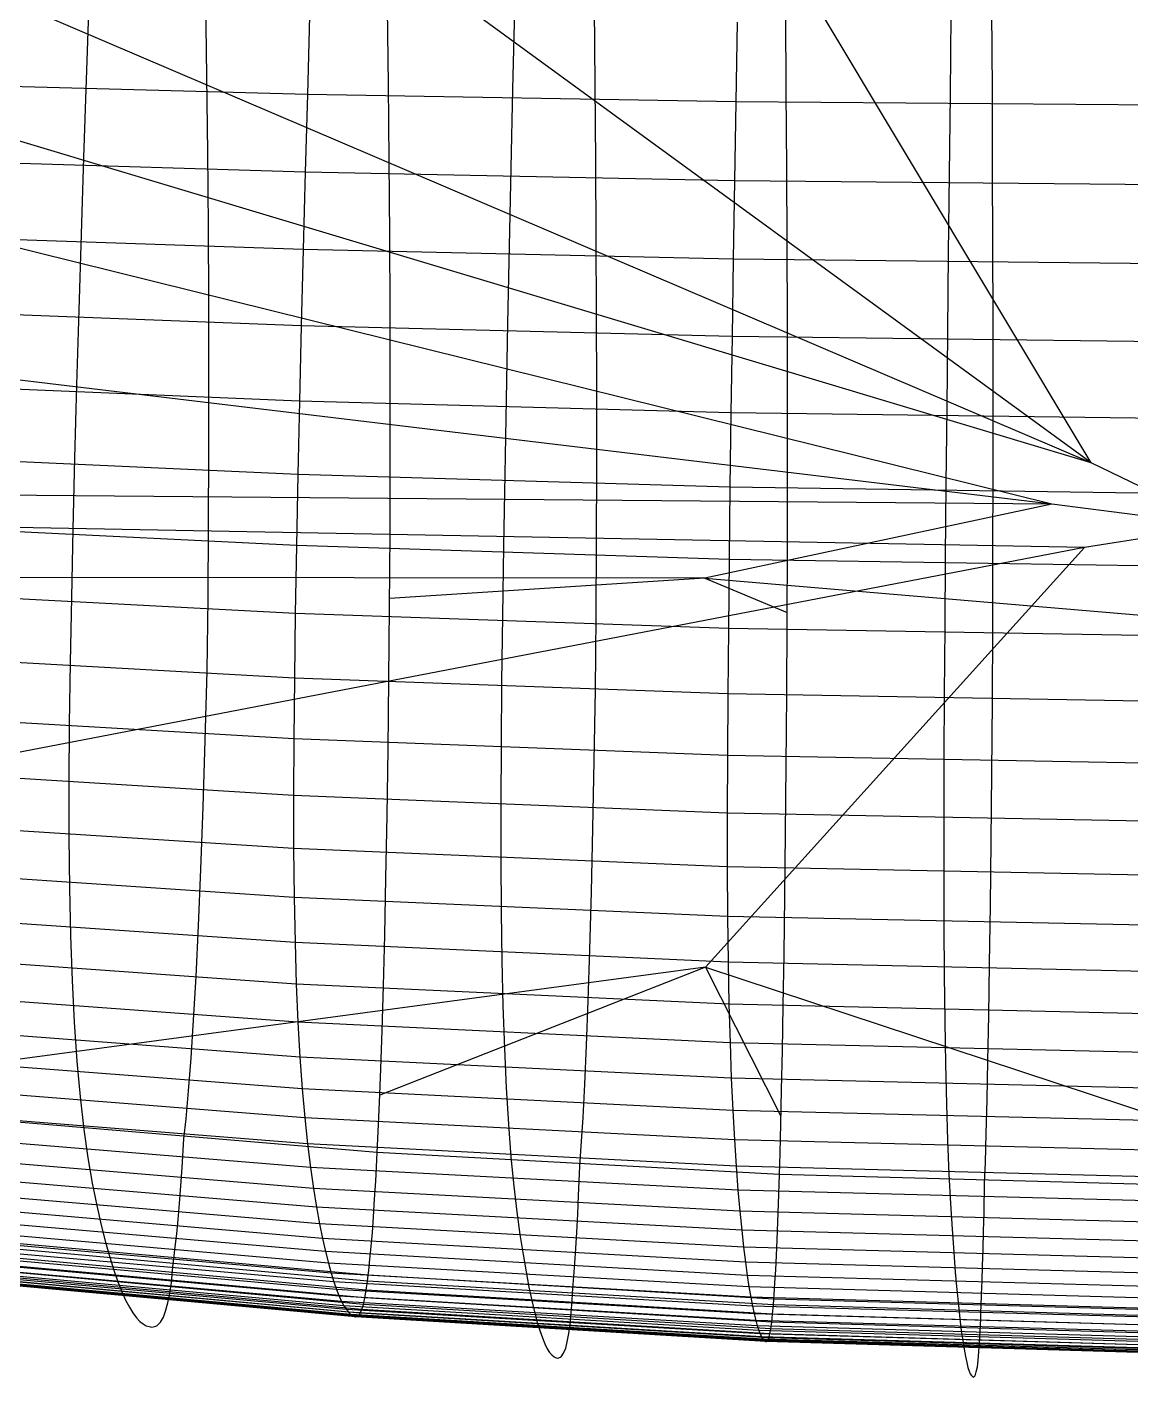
# Model space of a CAD drawing. Extents: x -454 to 454, y -3 to 309.
# Drawn here: x -158.2 to -30.5, y -2.5 to 153.7 of the extents above; entities that cross this region are included whole.
import ezdxf

# ---------------------------------------------------------------- set-up
doc = ezdxf.new("R2010")
doc.units = 0

msp = doc.modelspace()

# ---------------------------------------------------------------- linework, layer by layer
at = {"layer": 'default', "color": 8, "linetype": 'CONTINUOUS'}
for p, q in [((-35.078, 103.296, 683.088), (-296.895, 181.922, 287.322)), ((-35.078, 103.296, 683.088), (-208.66, 177.49, 223.334)), ((-35.078, 103.296, 683.088), (-79.584, 177.602, 182.527)), ((-39.634, 98.515, 684.372), (-334.782, 171.681, 358.105)), ((-39.634, 98.515, 684.372), (-298.202, 129.591, 295.527)), ((-20, 95.989, 727), (-35.078, 103.296, 683.088)), ((-39.634, 98.515, 684.372), (-207.004, 99.972, 230.235)), ((-39.634, 98.515, 684.372), (-79.789, 89.963, 190.074)), ((-20, 95.989, 727), (-39.634, 98.515, 684.372)), ((-79.789, 89.963, 190.074), (-160.961, 90.042, 41.745)), ((-79.789, 89.963, 190.074), (-116.268, 87.609, 32.134)), ((-79.789, 89.963, 190.074), (-23.539, 85.172, 22.218)), ((-79.789, 89.963, 190.074), (-70.271, 85.983, 25.553))]:
    msp.add_line(p, q, dxfattribs=at)
at = {"layer": 'default', "color": 30, "linetype": 'CONTINUOUS'}
msp.add_line((-35.078, 103.296, 683.088), (-137.331, 177.861, 444.583), dxfattribs=at)
at = {"layer": 'default', "color": 4, "linetype": 'CONTINUOUS'}
for p, q in [((-151.087, 156.625, -18.245), (-151.398, 147.616, -19.614)), ((-137.418, 148.024, 42.358), (-137.54, 156.857, 41.816)), ((-101.826, 155.732, -28.17), (-102.038, 146.559, -29.57)), ((-92.474, 147.068, 34.343), (-92.559, 156.059, 33.773)), ((-51.307, 155.202, -34.279), (-51.416, 145.93, -35.698)), ((-46.516, 146.496, 29.437), (-46.56, 155.583, 28.849)), ((-151.398, 147.616, -19.614), (-151.695, 138.658, -20.924)), ((-137.32, 139.277, 42.806), (-137.418, 148.024, 42.358)), ((-92.406, 138.164, 34.818), (-92.474, 147.068, 34.343)), ((-102.038, 146.559, -29.57), (-102.24, 137.437, -30.91)), ((-51.416, 145.93, -35.698), (-51.52, 136.71, -37.057)), ((-46.482, 137.498, 29.928), (-46.516, 146.496, 29.437)), ((-137.248, 130.6, 43.154), (-137.32, 139.277, 42.806)), ((-151.695, 138.658, -20.924), (-151.979, 129.775, -22.169)), ((-92.357, 129.331, 35.189), (-92.406, 138.164, 34.818)), ((-102.24, 137.437, -30.91), (-102.434, 128.392, -32.183)), ((-51.52, 136.71, -37.057), (-51.62, 127.568, -38.347)), ((-46.459, 128.571, 30.312), (-46.482, 137.498, 29.928)), ((-151.979, 129.775, -22.169), (-152.242, 120.985, -23.34)), ((-137.199, 121.955, 43.385), (-137.248, 130.6, 43.154)), ((-102.434, 128.392, -32.183), (-102.612, 119.443, -33.379)), ((-92.322, 120.531, 35.439), (-92.357, 129.331, 35.189)), ((-46.442, 119.678, 30.574), (-46.459, 128.571, 30.312)), ((-51.62, 127.568, -38.347), (-51.71, 118.522, -39.558)), ((-137.179, 113.317, 43.492), (-137.199, 121.955, 43.385)), ((-152.242, 120.985, -23.34), (-152.496, 112.327, -24.434)), ((-92.308, 111.738, 35.561), (-92.322, 120.531, 35.439)), ((-102.612, 119.443, -33.379), (-102.785, 110.628, -34.497)), ((-46.437, 110.791, 30.706), (-46.442, 119.678, 30.574)), ((-51.71, 118.522, -39.558), (-51.802, 109.612, -40.691)), ((-137.183, 104.682, 43.461), (-137.179, 113.317, 43.492)), ((-152.496, 112.327, -24.434), (-152.727, 103.851, -25.432)), ((-92.308, 102.947, 35.541), (-92.308, 111.738, 35.561)), ((-102.785, 110.628, -34.497), (-102.944, 101.998, -35.515)), ((-51.802, 109.612, -40.691), (-51.886, 100.889, -41.721)), ((-46.435, 101.906, 30.693), (-46.437, 110.791, 30.706)), ((-152.727, 103.851, -25.432), (-152.932, 95.624, -26.309)), ((-137.218, 96.074, 43.304), (-137.183, 104.682, 43.461)), ((-102.944, 101.998, -35.515), (-103.085, 93.622, -36.409)), ((-92.331, 94.184, 35.39), (-92.308, 102.947, 35.541)), ((-46.445, 93.05, 30.547), (-46.435, 101.906, 30.693)), ((-51.886, 100.889, -41.721), (-51.961, 92.422, -42.627)), ((-152.932, 95.624, -26.309), (-153.103, 87.728, -27.043)), ((-137.28, 87.558, 43.022), (-137.218, 96.074, 43.304)), ((-92.371, 85.515, 35.111), (-92.331, 94.184, 35.39)), ((-103.085, 93.622, -36.409), (-103.202, 85.584, -37.156)), ((-51.961, 92.422, -42.627), (-52.023, 84.297, -43.382)), ((-46.465, 84.288, 30.27), (-46.445, 93.05, 30.547)), ((-153.103, 87.728, -27.043), (-153.247, 80.208, -27.618)), ((-137.389, 79.217, 42.551), (-137.28, 87.558, 43.022)), ((-103.202, 85.584, -37.156), (-103.304, 77.928, -37.74)), ((-92.444, 77.023, 34.636), (-92.371, 85.515, 35.111)), ((-52.023, 84.297, -43.382), (-52.082, 76.56, -43.972)), ((-46.503, 75.705, 29.792), (-46.465, 84.288, 30.27)), ((-153.247, 80.208, -27.618), (-153.346, 73.083, -28.004)), ((-137.6, 71.164, 41.604), (-137.389, 79.217, 42.551)), ((-103.304, 77.928, -37.74), (-103.374, 70.676, -38.129)), ((-92.586, 68.824, 33.67), (-92.444, 77.023, 34.636)), ((-52.082, 76.56, -43.972), (-52.123, 69.229, -44.363)), ((-46.574, 67.417, 28.815), (-46.503, 75.705, 29.792)), ((-153.346, 73.083, -28.004), (-153.398, 66.354, -28.175)), ((-137.84, 63.478, 40.543), (-137.6, 71.164, 41.604)), ((-103.374, 70.676, -38.129), (-103.413, 63.827, -38.297)), ((-92.748, 60.998, 32.586), (-92.586, 68.824, 33.67)), ((-52.123, 69.229, -44.363), (-52.15, 62.307, -44.53)), ((-46.656, 59.508, 27.717), (-46.574, 67.417, 28.815)), ((-153.398, 66.354, -28.175), (-153.389, 60.025, -28.107)), ((-138.101, 56.267, 39.376), (-137.84, 63.478, 40.543)), ((-103.413, 63.827, -38.297), (-103.407, 57.386, -38.219)), ((-92.925, 53.656, 31.392), (-92.748, 60.998, 32.586)), ((-52.15, 62.307, -44.53), (-52.15, 55.797, -44.445)), ((-153.389, 60.025, -28.107), (-153.328, 54.092, -27.791)), ((-46.745, 52.086, 26.507), (-46.656, 59.508, 27.717)), ((-138.38, 49.697, 38.124), (-138.101, 56.267, 39.376)), ((-103.407, 57.386, -38.219), (-103.368, 51.348, -37.886)), ((-52.15, 55.797, -44.445), (-52.135, 49.694, -44.101)), ((-153.328, 54.092, -27.791), (-153.201, 48.54, -27.214)), ((-93.113, 46.965, 30.11), (-92.925, 53.656, 31.392)), ((-46.839, 45.323, 25.206), (-46.745, 52.086, 26.507)), ((-103.368, 51.348, -37.886), (-103.28, 45.7, -37.282)), ((-153.201, 48.54, -27.214), (-153.017, 43.368, -26.378)), ((-138.666, 43.864, 36.814), (-138.38, 49.697, 38.124)), ((-52.135, 49.694, -44.101), (-52.091, 43.985, -43.482)), ((-93.305, 41.026, 28.768), (-93.113, 46.965, 30.11)), ((-103.28, 45.7, -37.282), (-103.156, 40.439, -36.414)), ((-46.932, 39.319, 23.845), (-46.839, 45.323, 25.206)), ((-138.956, 38.784, 35.51), (-138.666, 43.864, 36.814)), ((-52.091, 43.985, -43.482), (-52.029, 38.668, -42.592)), ((-153.017, 43.368, -26.378), (-152.773, 38.547, -25.28)), ((-93.5, 35.852, 27.429), (-93.305, 41.026, 28.768)), ((-103.156, 40.439, -36.414), (-102.989, 35.535, -35.275)), ((-47.029, 34.089, 22.485), (-46.932, 39.319, 23.845)), ((-152.773, 38.547, -25.28), (-152.466, 34.068, -23.92)), ((-139.245, 34.396, 34.212), (-138.956, 38.784, 35.51)), ((-52.029, 38.668, -42.592), (-51.945, 33.712, -41.427)), ((-139.529, 30.618, 32.937), (-139.245, 34.396, 34.212)), ((-102.989, 35.535, -35.275), (-102.777, 30.98, -33.865)), ((-93.695, 31.383, 26.097), (-93.5, 35.852, 27.429)), ((-152.466, 34.068, -23.92), (-152.097, 29.929, -22.312)), ((-51.945, 33.712, -41.427), (-51.836, 29.11, -39.986)), ((-47.127, 29.571, 21.132), (-47.029, 34.089, 22.485)), ((-93.888, 27.535, 24.788), (-93.695, 31.383, 26.097)), ((-152.097, 29.929, -22.312), (-151.676, 26.155, -20.502)), ((-139.819, 27.366, 31.637), (-139.529, 30.618, 32.937)), ((-102.777, 30.98, -33.865), (-102.522, 26.773, -32.201)), ((-51.836, 29.11, -39.986), (-51.702, 24.858, -38.286)), ((-47.224, 25.681, 19.802), (-47.127, 29.571, 21.132)), ((-140.073, 25.057, 30.506), (-139.819, 27.366, 31.637)), ((-102.522, 26.773, -32.201), (-102.229, 22.935, -30.329)), ((-94.085, 24.223, 23.453), (-93.888, 27.535, 24.788)), ((-151.676, 26.155, -20.502), (-151.189, 22.846, -18.406)), ((-140.276, 21.732, 29.611), (-140.073, 25.057, 30.506)), ((-47.322, 22.333, 18.444), (-47.224, 25.681, 19.802)), ((-94.257, 21.87, 22.29), (-94.085, 24.223, 23.453)), ((-51.702, 24.858, -38.286), (-51.544, 20.981, -36.373)), ((-151.189, 22.846, -18.406), (-150.676, 19.94, -16.19)), ((-102.229, 22.935, -30.329), (-101.89, 19.572, -28.162)), ((-47.41, 19.953, 17.262), (-47.322, 22.333, 18.444)), ((-140.42, 19.634, 28.969), (-140.276, 21.732, 29.611)), ((-94.397, 18.485, 21.367), (-94.257, 21.87, 22.29)), ((-51.544, 20.981, -36.373), (-51.363, 17.583, -34.161)), ((-150.676, 19.94, -16.19), (-150.167, 17.363, -13.974)), ((-140.58, 17.575, 28.267), (-140.42, 19.634, 28.969)), ((-101.89, 19.572, -28.162), (-101.534, 16.617, -25.874)), ((-47.482, 16.532, 16.321), (-47.41, 19.953, 17.262)), ((-150.167, 17.363, -13.974), (-149.658, 15.086, -11.758)), ((-140.741, 15.726, 27.554), (-140.58, 17.575, 28.267)), ((-94.495, 16.348, 20.707), (-94.397, 18.485, 21.367)), ((-51.363, 17.583, -34.161), (-51.174, 14.599, -31.825)), ((-140.906, 14.056, 26.825), (-140.741, 15.726, 27.554)), ((-101.534, 16.617, -25.874), (-101.183, 13.998, -23.585)), ((-94.604, 14.252, 19.985), (-94.495, 16.348, 20.707)), ((-47.532, 14.372, 15.651), (-47.482, 16.532, 16.321)), ((-149.658, 15.086, -11.758), (-149.155, 13.101, -9.555)), ((-94.714, 12.369, 19.251), (-94.604, 14.252, 19.985)), ((-51.174, 14.599, -31.825), (-50.989, 11.953, -29.489)), ((-47.588, 12.252, 14.917), (-47.532, 14.372, 15.651)), ((-149.155, 13.101, -9.555), (-148.661, 11.369, -7.4)), ((-141.244, 11.183, 25.317), (-141.074, 12.545, 26.076)), ((-141.074, 12.545, 26.076), (-140.906, 14.056, 26.825)), ((-101.183, 13.998, -23.585), (-100.831, 11.684, -21.297)), ((-148.661, 11.369, -7.4), (-148.187, 9.843, -5.308)), ((-141.321, 10.609, 24.959), (-141.244, 11.183, 25.317)), ((-100.831, 11.684, -21.297), (-100.485, 9.666, -19.023)), ((-94.826, 10.668, 18.501), (-94.714, 12.369, 19.251)), ((-50.989, 11.953, -29.489), (-50.804, 9.617, -27.154)), ((-47.644, 10.349, 14.171), (-47.588, 12.252, 14.917)), ((-148.187, 9.843, -5.308), (-147.719, 8.529, -3.253)), ((-141.525, 8.433, 24.111), (-141.386, 9.778, 24.697)), ((-141.386, 9.778, 24.697), (-141.321, 10.609, 24.959)), ((-100.485, 9.666, -19.023), (-100.144, 7.906, -16.798)), ((-94.941, 9.129, 17.729), (-94.826, 10.668, 18.501)), ((-50.804, 9.617, -27.154), (-50.623, 7.579, -24.835)), ((-47.702, 8.63, 13.408), (-47.644, 10.349, 14.171)), ((-147.719, 8.529, -3.253), (-147.268, 7.381, -1.265)), ((-141.707, 7.185, 23.331), (-141.525, 8.433, 24.111)), ((-100.144, 7.906, -16.798), (-99.819, 6.354, -14.639)), ((-95.056, 7.742, 16.947), (-94.941, 9.129, 17.729)), ((-47.761, 7.073, 12.624), (-47.702, 8.63, 13.408)), ((-147.268, 7.381, -1.265), (-146.824, 6.407, 0.691)), ((-146.824, 6.407, 0.691), (-146.392, 5.584, 2.6)), ((-141.93, 6.071, 22.35), (-141.707, 7.185, 23.331)), ((-99.819, 6.354, -14.639), (-99.496, 5.019, -12.518)), ((-95.251, 4.933, 15.717), (-95.152, 6.301, 16.324)), ((-95.152, 6.301, 16.324), (-95.109, 7.158, 16.579)), ((-95.109, 7.158, 16.579), (-95.056, 7.742, 16.947)), ((-50.623, 7.579, -24.835), (-50.444, 5.802, -22.564)), ((-47.818, 5.671, 11.828), (-47.761, 7.073, 12.624)), ((-146.392, 5.584, 2.6), (-145.971, 4.904, 4.455)), ((-145.971, 4.904, 4.455), (-145.565, 4.344, 6.247)), ((-142.457, 4.403, 19.974), (-142.194, 5.123, 21.197)), ((-142.194, 5.123, 21.197), (-141.93, 6.071, 22.35)), ((-99.496, 5.019, -12.518), (-99.187, 3.853, -10.467)), ((-95.377, 3.663, 14.91), (-95.251, 4.933, 15.717)), ((-50.444, 5.802, -22.564), (-50.277, 4.236, -20.363)), ((-47.868, 4.204, 11.208), (-47.844, 5.08, 11.454)), ((-47.844, 5.08, 11.454), (-47.818, 5.671, 11.828)), ((-145.565, 4.344, 6.247), (-145.173, 3.927, 7.978)), ((-145.173, 3.927, 7.978), (-144.794, 3.633, 9.635)), ((-144.794, 3.633, 9.635), (-144.44, 3.433, 11.213)), ((-144.44, 3.433, 11.213), (-144.081, 3.321, 12.76)), ((-144.081, 3.321, 12.76), (-143.777, 3.261, 14.185)), ((-143.777, 3.261, 14.185), (-143.343, 3.38, 16.025)), ((-143.343, 3.38, 16.025), (-143.227, 3.408, 16.526)), ((-143.227, 3.408, 16.526), (-142.797, 3.848, 18.624)), ((-142.797, 3.848, 18.624), (-142.457, 4.403, 19.974)), ((-99.187, 3.853, -10.467), (-98.883, 2.864, -8.448)), ((-95.531, 2.529, 13.897), (-95.377, 3.663, 14.91)), ((-50.277, 4.236, -20.363), (-50.108, 2.888, -18.199)), ((-47.922, 2.822, 10.587), (-47.868, 4.204, 11.208)), ((-98.883, 2.864, -8.448), (-98.586, 2.027, -6.479)), ((-98.586, 2.027, -6.479), (-98.297, 1.336, -4.564)), ((-95.888, 0.832, 11.446), (-95.713, 1.565, 12.707)), ((-95.713, 1.565, 12.707), (-95.531, 2.529, 13.897)), ((-50.108, 2.888, -18.199), (-49.949, 1.712, -16.108)), ((-49.949, 1.712, -16.108), (-49.792, 0.713, -14.049)), ((-47.99, 1.538, 9.763), (-47.922, 2.822, 10.587)), ((-98.297, 1.336, -4.564), (-98.019, 0.768, -2.715)), ((-98.019, 0.768, -2.715), (-97.75, 0.345, -0.929)), ((-97.75, 0.345, -0.929), (-97.489, 0.047, 0.781)), ((-97.489, 0.047, 0.781), (-97.247, -0.156, 2.408)), ((-96.412, -0.181, 7.89), (-96.133, 0.268, 10.051)), ((-96.133, 0.268, 10.051), (-95.888, 0.832, 11.446)), ((-49.792, 0.713, -14.049), (-49.639, -0.131, -12.041)), ((-48.165, -0.585, 7.515), (-48.07, 0.391, 8.73)), ((-48.07, 0.391, 8.73), (-47.99, 1.538, 9.763)), ((-97.247, -0.156, 2.408), (-96.998, -0.27, 4.004)), ((-96.998, -0.27, 4.004), (-96.796, -0.33, 5.473)), ((-96.796, -0.33, 5.473), (-96.492, -0.209, 7.373)), ((-96.492, -0.209, 7.373), (-96.412, -0.181, 7.89)), ((-49.639, -0.131, -12.041), (-49.489, -0.827, -10.089)), ((-49.489, -0.827, -10.089), (-49.346, -1.4, -8.205)), ((-49.346, -1.4, -8.205), (-49.207, -1.827, -6.384)), ((-48.392, -1.897, 4.806), (-48.247, -1.326, 6.231)), ((-48.247, -1.326, 6.231), (-48.165, -0.585, 7.515)), ((-49.207, -1.827, -6.384), (-49.071, -2.127, -4.641)), ((-49.071, -2.127, -4.641), (-48.947, -2.331, -2.982)), ((-48.947, -2.331, -2.982), (-48.815, -2.445, -1.355)), ((-48.815, -2.445, -1.355), (-48.721, -2.505, 0.141)), ((-48.721, -2.505, 0.141), (-48.555, -2.381, 2.079)), ((-48.555, -2.381, 2.079), (-48.512, -2.352, 2.607)), ((-48.512, -2.352, 2.607), (-48.392, -1.897, 4.806))]:
    msp.add_line(p, q, dxfattribs=at)
at = {"layer": 'default', "color": 5, "linetype": 'CONTINUOUS'}
for p, q in [((-125.534, 155.018, -17.429), (-125.792, 145.946, -18.805)), ((-76.051, 154.3, -25.338), (-76.211, 145.097, -26.739)), ((-125.792, 145.946, -18.805), (-173.977, 147.219, -7.176)), ((-125.792, 145.946, -18.805), (-126.038, 136.929, -20.122)), ((-76.211, 145.097, -26.739), (-125.792, 145.946, -18.805)), ((-76.211, 145.097, -26.739), (-76.363, 135.95, -28.079)), ((-25.538, 144.675, -30.777), (-76.211, 145.097, -26.739)), ((-126.038, 136.929, -20.122), (-174.318, 138.396, -8.457)), ((-126.038, 136.929, -20.122), (-126.272, 127.994, -21.372)), ((-76.363, 135.95, -28.079), (-126.038, 136.929, -20.122)), ((-76.363, 135.95, -28.079), (-76.507, 126.885, -29.351)), ((-25.589, 135.462, -32.129), (-76.363, 135.95, -28.079)), ((-126.272, 127.994, -21.372), (-174.642, 129.653, -9.674)), ((-126.272, 127.994, -21.372), (-126.491, 119.155, -22.546)), ((-76.507, 126.885, -29.351), (-126.272, 127.994, -21.372)), ((-76.507, 126.885, -29.351), (-76.643, 117.918, -30.546)), ((-25.638, 126.332, -33.413), (-76.507, 126.885, -29.351)), ((-126.491, 119.155, -22.546), (-174.946, 121.004, -10.818)), ((-126.491, 119.155, -22.546), (-126.696, 110.455, -23.644)), ((-76.643, 117.918, -30.546), (-126.491, 119.155, -22.546)), ((-76.643, 117.918, -30.546), (-76.77, 109.093, -31.662)), ((-25.683, 117.301, -34.617), (-76.643, 117.918, -30.546)), ((-126.696, 110.455, -23.644), (-175.231, 112.492, -11.887)), ((-126.696, 110.455, -23.644), (-126.883, 101.955, -24.643)), ((-76.77, 109.093, -31.662), (-126.696, 110.455, -23.644)), ((-76.77, 109.093, -31.662), (-76.885, 100.47, -32.676)), ((-25.725, 108.413, -35.743), (-76.77, 109.093, -31.662)), ((-126.883, 101.955, -24.643), (-175.49, 104.175, -12.861)), ((-126.883, 101.955, -24.643), (-127.047, 93.724, -25.519)), ((-76.885, 100.47, -32.676), (-126.883, 101.955, -24.643)), ((-76.885, 100.47, -32.676), (-76.986, 92.12, -33.565)), ((-25.764, 99.728, -36.765), (-76.885, 100.47, -32.676)), ((-127.047, 93.724, -25.519), (-175.718, 96.12, -13.717)), ((-127.047, 93.724, -25.519), (-127.183, 85.846, -26.248)), ((-76.986, 92.12, -33.565), (-127.047, 93.724, -25.519)), ((-76.986, 92.12, -33.565), (-77.07, 84.129, -34.304)), ((-25.798, 91.319, -37.661), (-76.986, 92.12, -33.565)), ((-127.183, 85.846, -26.248), (-175.908, 88.412, -14.431)), ((-127.183, 85.846, -26.248), (-127.29, 78.38, -26.819)), ((-77.07, 84.129, -34.304), (-127.183, 85.846, -26.248)), ((-77.07, 84.129, -34.304), (-77.135, 76.555, -34.881)), ((-25.826, 83.271, -38.406), (-77.07, 84.129, -34.304)), ((-127.29, 78.38, -26.819), (-176.057, 81.106, -14.992)), ((-127.29, 78.38, -26.819), (-127.361, 71.358, -27.198)), ((-77.135, 76.555, -34.881), (-127.29, 78.38, -26.819)), ((-77.135, 76.555, -34.881), (-77.178, 69.432, -35.261)), ((-25.848, 75.643, -38.986), (-77.135, 76.555, -34.881)), ((-127.361, 71.358, -27.198), (-176.157, 74.234, -15.367)), ((-127.361, 71.358, -27.198), (-127.392, 64.787, -27.363)), ((-77.178, 69.432, -35.261), (-127.361, 71.358, -27.198)), ((-77.178, 69.432, -35.261), (-77.197, 62.767, -35.424)), ((-25.862, 68.47, -39.367), (-77.178, 69.432, -35.261)), ((-127.392, 64.787, -27.363), (-176.202, 67.803, -15.537)), ((-127.392, 64.787, -27.363), (-127.379, 58.669, -27.294)), ((-77.197, 62.767, -35.424), (-127.392, 64.787, -27.363)), ((-77.197, 62.767, -35.424), (-77.188, 56.561, -35.346)), ((-25.868, 61.757, -39.528), (-77.197, 62.767, -35.424)), ((-127.379, 58.669, -27.294), (-176.187, 61.816, -15.479)), ((-127.379, 58.669, -27.294), (-127.322, 53.001, -26.989)), ((-77.188, 56.561, -35.346), (-127.379, 58.669, -27.294)), ((-127.322, 53.001, -26.989), (-176.111, 56.269, -15.195)), ((-77.188, 56.561, -35.346), (-77.152, 50.813, -35.028)), ((-25.865, 55.508, -39.446), (-77.188, 56.561, -35.346)), ((-127.322, 53.001, -26.989), (-127.219, 47.769, -26.439)), ((-77.152, 50.813, -35.028), (-127.322, 53.001, -26.989)), ((-127.219, 47.769, -26.439), (-175.972, 51.147, -14.674)), ((-77.152, 50.813, -35.028), (-77.087, 45.507, -34.458)), ((-25.853, 49.719, -39.12), (-77.152, 50.813, -35.028)), ((-127.219, 47.769, -26.439), (-127.073, 42.963, -25.657)), ((-77.087, 45.507, -34.458), (-127.219, 47.769, -26.439)), ((-127.073, 42.963, -25.657), (-175.774, 46.442, -13.929)), ((-77.087, 45.507, -34.458), (-76.996, 40.633, -33.651)), ((-25.831, 44.376, -38.54), (-77.087, 45.507, -34.458)), ((-127.073, 42.963, -25.657), (-126.884, 38.556, -24.647)), ((-76.996, 40.633, -33.651), (-127.073, 42.963, -25.657)), ((-126.884, 38.556, -24.647), (-175.517, 42.128, -12.963)), ((-76.996, 40.633, -33.651), (-76.877, 36.164, -32.61)), ((-25.8, 39.468, -37.719), (-76.996, 40.633, -33.651)), ((-126.653, 34.527, -23.414), (-175.203, 38.182, -11.783)), ((-126.884, 38.556, -24.647), (-126.653, 34.527, -23.414)), ((-76.877, 36.164, -32.61), (-126.884, 38.556, -24.647)), ((-76.877, 36.164, -32.61), (-76.733, 32.078, -31.341)), ((-25.76, 34.968, -36.663), (-76.877, 36.164, -32.61)), ((-126.384, 30.846, -21.973), (-174.836, 34.577, -10.403)), ((-126.653, 34.527, -23.414), (-126.384, 30.846, -21.973)), ((-76.733, 32.078, -31.341), (-126.653, 34.527, -23.414)), ((-126.082, 27.5, -20.355), (-174.423, 31.3, -8.852)), ((-76.733, 32.078, -31.341), (-76.565, 28.346, -29.859)), ((-25.712, 30.854, -35.376), (-76.733, 32.078, -31.341)), ((-126.384, 30.846, -21.973), (-126.082, 27.5, -20.355)), ((-76.565, 28.346, -29.859), (-126.384, 30.846, -21.973)), ((-125.756, 24.477, -18.616), (-173.979, 28.339, -7.182)), ((-76.565, 28.346, -29.859), (-76.376, 24.954, -28.198)), ((-25.655, 27.096, -33.873), (-76.565, 28.346, -29.859)), ((-126.082, 27.5, -20.355), (-125.756, 24.477, -18.616)), ((-76.376, 24.954, -28.198), (-126.082, 27.5, -20.355)), ((-125.416, 21.757, -16.796), (-173.514, 25.674, -5.436)), ((-125.756, 24.477, -18.616), (-125.416, 21.757, -16.796)), ((-76.173, 21.89, -26.41), (-125.756, 24.477, -18.616)), ((-76.376, 24.954, -28.198), (-76.173, 21.89, -26.41)), ((-25.591, 23.681, -32.188), (-76.376, 24.954, -28.198)), ((-125.07, 19.327, -14.943), (-173.041, 23.293, -3.657)), ((-76.173, 21.89, -26.41), (-75.961, 19.133, -24.542)), ((-25.523, 20.597, -30.376), (-76.173, 21.89, -26.41)), ((-124.72, 17.158, -13.073), (-172.563, 21.167, -1.861)), ((-125.416, 21.757, -16.796), (-125.07, 19.327, -14.943)), ((-75.961, 19.133, -24.542), (-125.416, 21.757, -16.796)), ((-124.372, 15.231, -11.212), (-172.087, 19.277, -0.073)), ((-125.07, 19.327, -14.943), (-124.72, 17.158, -13.073)), ((-75.745, 16.671, -22.639), (-125.07, 19.327, -14.943)), ((-75.961, 19.133, -24.542), (-75.745, 16.671, -22.639)), ((-25.452, 17.821, -28.482), (-75.961, 19.133, -24.542)), ((-124.028, 13.524, -9.374), (-171.618, 17.604, 1.693)), ((-123.692, 12.014, -7.576), (-171.158, 16.124, 3.42)), ((-124.72, 17.158, -13.073), (-124.372, 15.231, -11.212)), ((-75.527, 14.472, -20.719), (-124.72, 17.158, -13.073)), ((-75.745, 16.671, -22.639), (-75.527, 14.472, -20.719)), ((-25.379, 15.342, -26.553), (-75.745, 16.671, -22.639)), ((-123.363, 10.686, -5.813), (-170.707, 14.821, 5.114)), ((-124.372, 15.231, -11.212), (-124.028, 13.524, -9.374)), ((-75.31, 12.52, -18.809), (-124.372, 15.231, -11.212)), ((-75.527, 14.472, -20.719), (-75.31, 12.52, -18.809)), ((-25.305, 13.13, -24.608), (-75.527, 14.472, -20.719)), ((-123.042, 9.521, -4.097), (-170.268, 13.678, 6.764)), ((-122.727, 8.502, -2.413), (-169.838, 12.678, 8.382)), ((-118.825, 8.606, 18.455), (-164.495, 12.746, 28.461)), ((-124.028, 13.524, -9.374), (-123.692, 12.014, -7.576)), ((-75.096, 10.791, -16.923), (-124.028, 13.524, -9.374)), ((-75.31, 12.52, -18.809), (-75.096, 10.791, -16.923)), ((-25.232, 11.164, -22.672), (-75.31, 12.52, -18.809)), ((-122.42, 7.619, -0.769), (-169.417, 11.811, 9.963)), ((-122.12, 6.866, 0.832), (-169.007, 11.071, 11.503)), ((-118.97, 7.548, 17.68), (-164.694, 11.712, 27.714)), ((-123.692, 12.014, -7.576), (-123.363, 10.686, -5.813)), ((-74.886, 9.261, -15.078), (-123.692, 12.014, -7.576)), ((-121.83, 6.234, 2.385), (-168.61, 10.45, 12.995)), ((-121.551, 5.72, 3.878), (-168.228, 9.945, 14.431)), ((-121.279, 5.309, 5.331), (-167.856, 9.54, 15.828)), ((-119.47, 5.305, 15.006), (-165.379, 9.52, 25.138)), ((-119.291, 5.896, 15.966), (-165.133, 10.098, 26.062)), ((-119.123, 6.645, 16.862), (-164.904, 10.829, 26.926)), ((-123.363, 10.686, -5.813), (-123.042, 9.521, -4.097)), ((-74.681, 7.916, -13.269), (-123.363, 10.686, -5.813)), ((-123.042, 9.521, -4.097), (-122.727, 8.502, -2.413)), ((-74.48, 6.737, -11.508), (-123.042, 9.521, -4.097)), ((-75.096, 10.791, -16.923), (-74.886, 9.261, -15.078)), ((-25.16, 9.424, -20.761), (-75.096, 10.791, -16.923)), ((-121.02, 4.983, 6.718), (-167.501, 9.219, 17.163)), ((-120.755, 4.729, 8.135), (-167.139, 8.968, 18.526)), ((-120.531, 4.543, 9.335), (-166.832, 8.784, 19.679)), ((-120.211, 4.44, 11.046), (-166.394, 8.681, 21.326)), ((-120.185, 4.446, 11.182), (-166.359, 8.686, 21.457)), ((-119.827, 4.582, 13.099), (-165.868, 8.816, 23.301)), ((-119.667, 4.868, 13.952), (-165.65, 9.094, 24.122)), ((-122.727, 8.502, -2.413), (-122.42, 7.619, -0.769)), ((-74.284, 5.705, -9.78), (-122.727, 8.502, -2.413)), ((-118.97, 7.548, 17.68), (-118.825, 8.606, 18.455)), ((-118.825, 8.606, 18.455), (-118.747, 9.268, 18.876)), ((-71.854, 5.834, 11.616), (-118.825, 8.606, 18.455)), ((-74.886, 9.261, -15.078), (-74.681, 7.916, -13.269)), ((-25.09, 7.885, -18.891), (-74.886, 9.261, -15.078)), ((-74.681, 7.916, -13.269), (-74.48, 6.737, -11.508)), ((-25.021, 6.531, -17.058), (-74.681, 7.916, -13.269)), ((-122.42, 7.619, -0.769), (-122.12, 6.866, 0.832)), ((-74.093, 4.811, -8.093), (-122.42, 7.619, -0.769)), ((-122.12, 6.866, 0.832), (-121.83, 6.234, 2.385)), ((-73.906, 4.049, -6.451), (-122.12, 6.866, 0.832)), ((-119.291, 5.896, 15.966), (-119.123, 6.645, 16.862)), ((-119.123, 6.645, 16.862), (-118.97, 7.548, 17.68)), ((-72.039, 3.843, 9.985), (-119.123, 6.645, 16.862)), ((-71.944, 4.76, 10.822), (-118.97, 7.548, 17.68)), ((-74.48, 6.737, -11.508), (-74.284, 5.705, -9.78)), ((-24.953, 5.344, -15.274), (-74.48, 6.737, -11.508)), ((-71.854, 5.834, 11.616), (-71.805, 6.506, 12.046)), ((-121.83, 6.234, 2.385), (-121.551, 5.72, 3.878)), ((-73.725, 3.409, -4.859), (-121.83, 6.234, 2.385)), ((-121.551, 5.72, 3.878), (-121.279, 5.309, 5.331)), ((-73.551, 2.89, -3.327), (-121.551, 5.72, 3.878)), ((-121.279, 5.309, 5.331), (-121.02, 4.983, 6.718)), ((-73.382, 2.475, -1.837), (-121.279, 5.309, 5.331)), ((-121.02, 4.983, 6.718), (-120.755, 4.729, 8.135)), ((-73.22, 2.146, -0.414), (-121.02, 4.983, 6.718)), ((-120.755, 4.729, 8.135), (-120.531, 4.543, 9.335)), ((-73.055, 1.89, 1.039), (-120.755, 4.729, 8.135)), ((-119.827, 4.582, 13.099), (-119.667, 4.868, 13.952)), ((-119.667, 4.868, 13.952), (-119.47, 5.305, 15.006)), ((-72.378, 2.037, 7.002), (-119.667, 4.868, 13.952)), ((-119.47, 5.305, 15.006), (-119.291, 5.896, 15.966)), ((-72.255, 2.482, 8.083), (-119.47, 5.305, 15.006)), ((-72.144, 3.083, 9.066), (-119.291, 5.896, 15.966)), ((-74.284, 5.705, -9.78), (-74.093, 4.811, -8.093)), ((-24.887, 4.306, -13.524), (-74.284, 5.705, -9.78)), ((-74.093, 4.811, -8.093), (-73.906, 4.049, -6.451)), ((-24.823, 3.407, -11.815), (-74.093, 4.811, -8.093)), ((-72.039, 3.843, 9.985), (-71.944, 4.76, 10.822)), ((-71.944, 4.76, 10.822), (-71.854, 5.834, 11.616)), ((-24.1, 3.366, 7.344), (-71.944, 4.76, 10.822)), ((-24.07, 4.448, 8.147), (-71.854, 5.834, 11.616)), ((-120.531, 4.543, 9.335), (-120.211, 4.44, 11.046)), ((-72.916, 1.702, 2.269), (-120.531, 4.543, 9.335)), ((-120.211, 4.44, 11.046), (-120.185, 4.446, 11.182)), ((-72.716, 1.6, 4.024), (-120.211, 4.44, 11.046)), ((-120.185, 4.446, 11.182), (-119.827, 4.582, 13.099)), ((-72.701, 1.606, 4.163), (-120.185, 4.446, 11.182)), ((-72.477, 1.746, 6.128), (-119.827, 4.582, 13.099)), ((-73.906, 4.049, -6.451), (-73.725, 3.409, -4.859)), ((-24.76, 2.64, -10.151), (-73.906, 4.049, -6.451)), ((-73.725, 3.409, -4.859), (-73.551, 2.89, -3.327)), ((-24.699, 1.997, -8.537), (-73.725, 3.409, -4.859)), ((-72.144, 3.083, 9.066), (-72.039, 3.843, 9.985)), ((-24.132, 2.442, 6.496), (-72.039, 3.843, 9.985)), ((-73.551, 2.89, -3.327), (-73.382, 2.475, -1.837)), ((-24.641, 1.475, -6.986), (-73.551, 2.89, -3.327)), ((-73.382, 2.475, -1.837), (-73.22, 2.146, -0.414)), ((-24.584, 1.058, -5.477), (-73.382, 2.475, -1.837)), ((-73.22, 2.146, -0.414), (-73.055, 1.89, 1.039)), ((-24.53, 0.727, -4.035), (-73.22, 2.146, -0.414)), ((-73.055, 1.89, 1.039), (-72.916, 1.702, 2.269)), ((-24.474, 0.471, -2.563), (-73.055, 1.89, 1.039)), ((-72.916, 1.702, 2.269), (-72.716, 1.6, 4.024)), ((-24.427, 0.282, -1.318), (-72.916, 1.702, 2.269)), ((-72.716, 1.6, 4.024), (-72.701, 1.606, 4.163)), ((-24.36, 0.18, 0.46), (-72.716, 1.6, 4.024)), ((-72.701, 1.606, 4.163), (-72.477, 1.746, 6.128)), ((-24.355, 0.186, 0.601), (-72.701, 1.606, 4.163)), ((-72.477, 1.746, 6.128), (-72.378, 2.037, 7.002)), ((-24.28, 0.328, 2.591), (-72.477, 1.746, 6.128)), ((-72.378, 2.037, 7.002), (-72.255, 2.482, 8.083)), ((-24.246, 0.622, 3.476), (-72.378, 2.037, 7.002)), ((-72.255, 2.482, 8.083), (-72.144, 3.083, 9.066)), ((-24.205, 1.07, 4.571), (-72.255, 2.482, 8.083)), ((-24.167, 1.676, 5.566), (-72.144, 3.083, 9.066))]:
    msp.add_line(p, q, dxfattribs=at)
at = {"layer": 'default', "color": 3, "linetype": 'CONTINUOUS'}
for p, q in [((-116.409, 147.078, 31.379), (-116.513, 155.941, 30.822)), ((-70.366, 146.303, 24.713), (-70.432, 155.292, 24.132)), ((-116.323, 138.306, 31.841), (-116.409, 147.078, 31.379)), ((-70.312, 137.406, 25.196), (-70.366, 146.303, 24.713)), ((-116.256, 129.616, 32.2), (-116.323, 138.306, 31.841)), ((-70.269, 128.591, 25.574), (-70.312, 137.406, 25.196)), ((-116.211, 120.969, 32.441), (-116.256, 129.616, 32.2)), ((-70.24, 119.82, 25.83), (-70.269, 128.591, 25.574)), ((-116.189, 112.336, 32.555), (-116.211, 120.969, 32.441)), ((-70.225, 111.065, 25.957), (-70.24, 119.82, 25.83)), ((-116.194, 103.707, 32.532), (-116.189, 112.336, 32.555)), ((-70.227, 102.312, 25.943), (-70.225, 111.065, 25.957)), ((-116.222, 95.103, 32.379), (-116.194, 103.707, 32.532)), ((-70.244, 93.584, 25.795), (-70.227, 102.312, 25.943)), ((-116.274, 86.589, 32.1), (-116.222, 95.103, 32.379)), ((-70.275, 84.949, 25.52), (-70.244, 93.584, 25.795)), ((-116.348, 78.251, 31.707), (-116.274, 86.589, 32.1)), ((-70.32, 76.491, 25.126), (-70.275, 84.949, 25.52)), ((-116.443, 70.18, 31.198), (-116.348, 78.251, 31.707)), ((-70.378, 68.303, 24.613), (-70.32, 76.491, 25.126)), ((-116.558, 62.472, 30.584), (-116.443, 70.18, 31.198)), ((-70.448, 60.484, 23.992), (-70.378, 68.303, 24.613)), ((-116.691, 55.236, 29.872), (-116.558, 62.472, 30.584)), ((-70.53, 53.144, 23.269), (-70.448, 60.484, 23.992)), ((-116.838, 48.635, 29.085), (-116.691, 55.236, 29.872)), ((-70.621, 46.448, 22.47), (-70.53, 53.144, 23.269)), ((-116.994, 42.758, 28.249), (-116.838, 48.635, 29.085)), ((-70.718, 40.485, 21.619), (-70.621, 46.448, 22.47)), ((-117.151, 37.616, 27.411), (-116.994, 42.758, 28.249)), ((-70.815, 35.269, 20.766), (-70.718, 40.485, 21.619)), ((-117.304, 33.151, 26.591), (-117.151, 37.616, 27.411)), ((-70.91, 30.74, 19.93), (-70.815, 35.269, 20.766)), ((-117.452, 29.283, 25.798), (-117.304, 33.151, 26.591)), ((-71.002, 26.815, 19.122), (-70.91, 30.74, 19.93)), ((-117.596, 25.911, 25.033), (-117.452, 29.283, 25.798)), ((-71.09, 23.394, 18.34), (-71.002, 26.815, 19.122)), ((-117.71, 23.479, 24.423), (-117.596, 25.911, 25.033)), ((-71.161, 20.926, 17.718), (-71.09, 23.394, 18.34))]:
    msp.add_line(p, q, dxfattribs=at)
at = {"layer": 'default', "color": 1, "linetype": 'CONTINUOUS'}
for p, q in [((-35.835, 93.488, 682.819), (-300.448, 98.473, 292)), ((-20, 95.989, 727), (-35.835, 93.488, 682.819)), ((-35.835, 93.488, 682.819), (-208.92, 60.225, 223.472)), ((-35.835, 93.488, 682.819), (-79.731, 44.946, 183.086)), ((-79.731, 44.946, 183.086), (-162.562, 33.801, 35.727)), ((-79.731, 44.946, 183.086), (-117.42, 30.133, 25.973)), ((-79.731, 44.946, 183.086), (-23.777, 26.45, 15.917)), ((-79.731, 44.946, 183.086), (-70.981, 27.677, 19.299)), ((-117.71, 23.479, 24.423), (-162.961, 27.292, 34.227)), ((-117.882, 20.152, 23.5), (-117.71, 23.479, 24.423)), ((-71.161, 20.926, 17.718), (-117.71, 23.479, 24.423)), ((-71.268, 17.551, 16.775), (-71.161, 20.926, 17.718)), ((-23.837, 19.651, 14.319), (-71.161, 20.926, 17.718)), ((-118.003, 18.078, 22.852), (-117.882, 20.152, 23.5)), ((-118.135, 16.043, 22.145), (-118.003, 18.078, 22.852)), ((-71.343, 15.446, 16.113), (-71.268, 17.551, 16.775)), ((-118.269, 14.229, 21.432), (-118.135, 16.043, 22.145)), ((-118.404, 12.599, 20.709), (-118.269, 14.229, 21.432)), ((-71.425, 13.381, 15.391), (-71.343, 15.446, 16.113)), ((-118.747, 9.268, 18.876), (-164.387, 13.393, 28.867)), ((-118.542, 11.133, 19.97), (-118.404, 12.599, 20.709)), ((-71.508, 11.54, 14.661), (-71.425, 13.381, 15.391)), ((-118.683, 9.806, 19.217), (-118.542, 11.133, 19.97)), ((-71.592, 9.887, 13.922), (-71.508, 11.54, 14.661)), ((-118.747, 9.268, 18.876), (-118.683, 9.806, 19.217)), ((-71.678, 8.399, 13.165), (-71.592, 9.887, 13.922)), ((-71.805, 6.506, 12.046), (-118.747, 9.268, 18.876)), ((-71.766, 7.052, 12.395), (-71.678, 8.399, 13.165)), ((-71.805, 6.506, 12.046), (-71.766, 7.052, 12.395)), ((-24.054, 5.125, 8.582), (-71.805, 6.506, 12.046))]:
    msp.add_line(p, q, dxfattribs=at)

doc.saveas('drawing.dxf')
